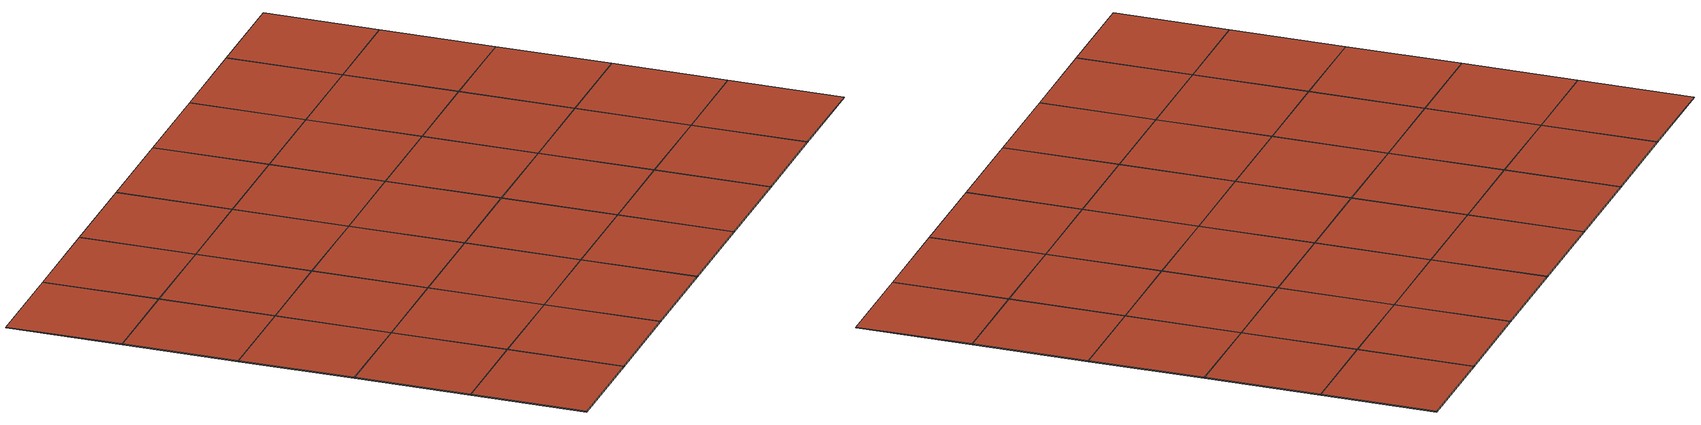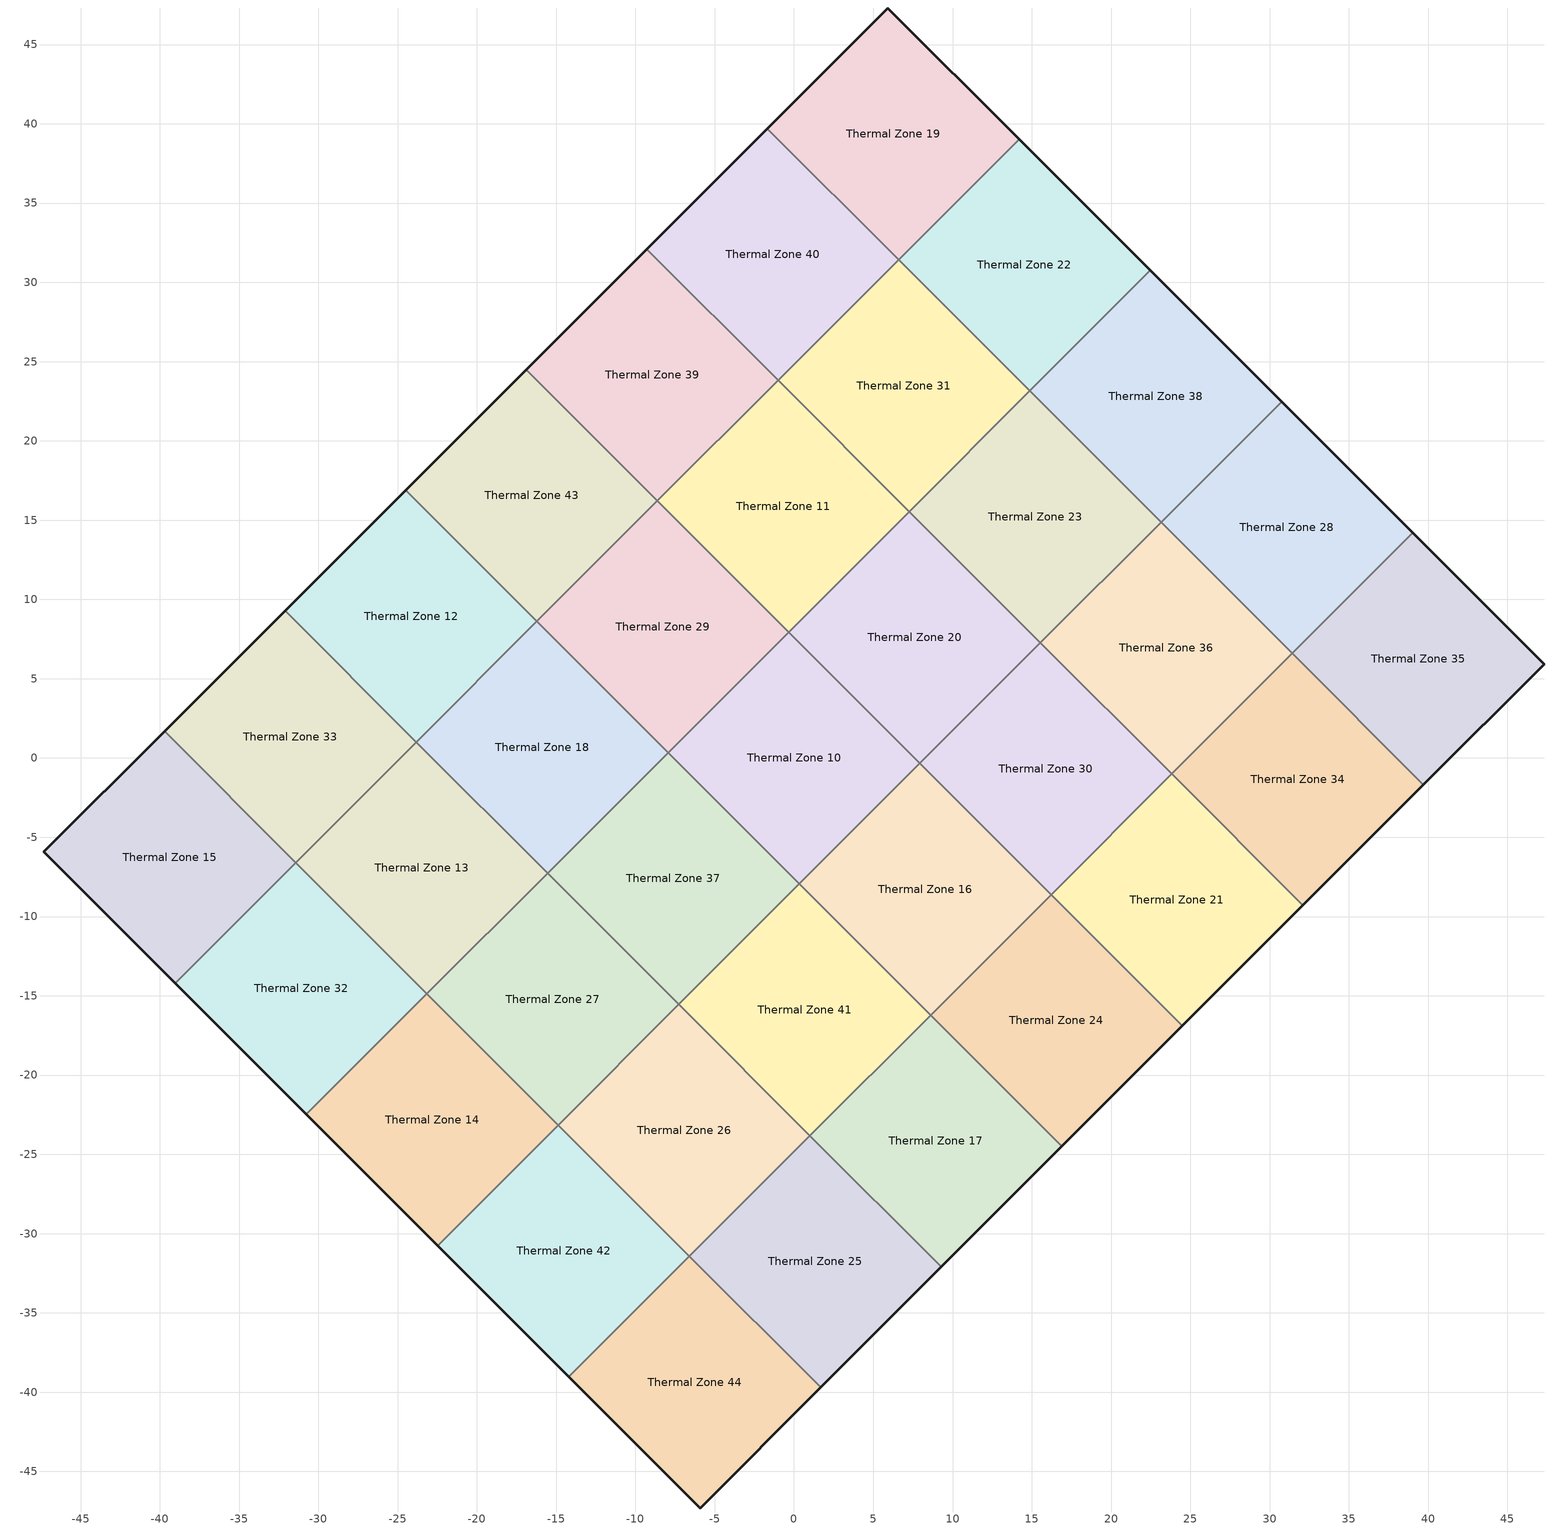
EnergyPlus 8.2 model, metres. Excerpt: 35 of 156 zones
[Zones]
Thermal Zone 10
 floor ground (ASHRAE 90.1-2004 ExtWall Mass ClimateZone 6): -0.34,7.94 7.94,-0.34 0.34,-7.94 -7.94,0.34 z9.89
 wall to Thermal Zone 20 (ASHRAE 90.1-2004 ExtWall Mass ClimateZone 6 Reversed): 7.94,-0.34 -0.34,7.94 z9.89:9.99
 wall to Thermal Zone 16 (ASHRAE 90.1-2004 ExtWall Mass ClimateZone 6): 0.34,-7.94 7.94,-0.34 z9.89:9.99
 wall to Thermal Zone 37 (ASHRAE 90.1-2004 ExtWall Mass ClimateZone 6): -7.94,0.34 0.34,-7.94 z9.89:9.99
 wall to Thermal Zone 29 (ASHRAE 90.1-2004 ExtWall Mass ClimateZone 6 Reversed): -0.34,7.94 -7.94,0.34 z9.89:9.99
 roof outside (ASHRAE 90.1-2004 ExtWall Mass ClimateZone 6): -7.94,0.34 0.34,-7.94 7.94,-0.34 -0.34,7.94 z9.99
Thermal Zone 11
 floor ground (ASHRAE 90.1-2004 ExtWall Mass ClimateZone 6): -1.01,23.82 7.27,15.54 -0.34,7.94 -8.61,16.22 z9.89
 wall to Thermal Zone 31 (ASHRAE 90.1-2004 ExtWall Mass ClimateZone 6 Reversed): 7.27,15.54 -1.01,23.82 z9.89:9.99
 wall to Thermal Zone 20 (ASHRAE 90.1-2004 ExtWall Mass ClimateZone 6): -0.34,7.94 7.27,15.54 z9.89:9.99
 wall to Thermal Zone 29 (ASHRAE 90.1-2004 ExtWall Mass ClimateZone 6): -8.61,16.22 -0.34,7.94 z9.89:9.99
 wall to Thermal Zone 39 (ASHRAE 90.1-2004 ExtWall Mass ClimateZone 6 Reversed): -1.01,23.82 -8.61,16.22 z9.89:9.99
 roof outside (ASHRAE 90.1-2004 ExtWall Mass ClimateZone 6): -8.61,16.22 -0.34,7.94 7.27,15.54 -1.01,23.82 z9.99
Thermal Zone 12
 floor ground (ASHRAE 90.1-2004 ExtWall Mass ClimateZone 6): -24.49,16.89 -16.22,8.61 -23.82,1.01 -32.1,9.28 z9.89
 wall outside (ASHRAE 90.1-2004 ExtWall Mass ClimateZone 6): -24.49,16.89 -32.1,9.28 z9.89:9.99
 wall to Thermal Zone 43 (ASHRAE 90.1-2004 ExtWall Mass ClimateZone 6 Reversed): -16.22,8.61 -24.49,16.89 z9.89:9.99
 wall to Thermal Zone 18 (ASHRAE 90.1-2004 ExtWall Mass ClimateZone 6): -23.82,1.01 -16.22,8.61 z9.89:9.99
 wall to Thermal Zone 33 (ASHRAE 90.1-2004 ExtWall Mass ClimateZone 6): -32.1,9.28 -23.82,1.01 z9.89:9.99
 roof outside (ASHRAE 90.1-2004 ExtWall Mass ClimateZone 6): -32.1,9.28 -23.82,1.01 -16.22,8.61 -24.49,16.89 z9.99
Thermal Zone 13
 floor ground (ASHRAE 90.1-2004 ExtWall Mass ClimateZone 6): -23.82,1.01 -15.54,-7.27 -23.15,-14.87 -31.43,-6.6 z9.89
 wall to Thermal Zone 18 (ASHRAE 90.1-2004 ExtWall Mass ClimateZone 6 Reversed): -15.54,-7.27 -23.82,1.01 z9.89:9.99
 wall to Thermal Zone 27 (ASHRAE 90.1-2004 ExtWall Mass ClimateZone 6): -23.15,-14.87 -15.54,-7.27 z9.89:9.99
 wall to Thermal Zone 32 (ASHRAE 90.1-2004 ExtWall Mass ClimateZone 6): -31.43,-6.6 -23.15,-14.87 z9.89:9.99
 wall to Thermal Zone 33 (ASHRAE 90.1-2004 ExtWall Mass ClimateZone 6 Reversed): -23.82,1.01 -31.43,-6.6 z9.89:9.99
 roof outside (ASHRAE 90.1-2004 ExtWall Mass ClimateZone 6): -31.43,-6.6 -23.15,-14.87 -15.54,-7.27 -23.82,1.01 z9.99
Thermal Zone 14
 floor ground (ASHRAE 90.1-2004 ExtWall Mass ClimateZone 6): -23.15,-14.87 -14.87,-23.15 -22.48,-30.75 -30.75,-22.48 z9.89
 wall outside (ASHRAE 90.1-2004 ExtWall Mass ClimateZone 6): -30.75,-22.48 -22.48,-30.75 z9.89:9.99
 wall to Thermal Zone 27 (ASHRAE 90.1-2004 ExtWall Mass ClimateZone 6 Reversed): -14.87,-23.15 -23.15,-14.87 z9.89:9.99
 wall to Thermal Zone 42 (ASHRAE 90.1-2004 ExtWall Mass ClimateZone 6): -22.48,-30.75 -14.87,-23.15 z9.89:9.99
 wall to Thermal Zone 32 (ASHRAE 90.1-2004 ExtWall Mass ClimateZone 6 Reversed): -23.15,-14.87 -30.75,-22.48 z9.89:9.99
 roof outside (ASHRAE 90.1-2004 ExtWall Mass ClimateZone 6): -30.75,-22.48 -22.48,-30.75 -14.87,-23.15 -23.15,-14.87 z9.99
Thermal Zone 15
 floor ground (ASHRAE 90.1-2004 ExtWall Mass ClimateZone 6): -39.7,1.68 -31.43,-6.6 -39.03,-14.2 -47.31,-5.93 z9.89
 wall outside (ASHRAE 90.1-2004 ExtWall Mass ClimateZone 6): -39.7,1.68 -47.31,-5.93 -39.03,-14.2 z9.89:9.99
 wall to Thermal Zone 33 (ASHRAE 90.1-2004 ExtWall Mass ClimateZone 6 Reversed): -31.43,-6.6 -39.7,1.68 z9.89:9.99
 wall to Thermal Zone 32 (ASHRAE 90.1-2004 ExtWall Mass ClimateZone 6): -39.03,-14.2 -31.43,-6.6 z9.89:9.99
 roof outside (ASHRAE 90.1-2004 ExtWall Mass ClimateZone 6): -47.31,-5.93 -39.03,-14.2 -31.43,-6.6 -39.7,1.68 z9.99
Thermal Zone 16
 floor ground (ASHRAE 90.1-2004 ExtWall Mass ClimateZone 6): 7.94,-0.34 16.22,-8.61 8.61,-16.22 0.34,-7.94 z9.89
 wall to Thermal Zone 30 (ASHRAE 90.1-2004 ExtWall Mass ClimateZone 6 Reversed): 16.22,-8.61 7.94,-0.34 z9.89:9.99
 wall to Thermal Zone 24 (ASHRAE 90.1-2004 ExtWall Mass ClimateZone 6): 8.61,-16.22 16.22,-8.61 z9.89:9.99
 wall to Thermal Zone 41 (ASHRAE 90.1-2004 ExtWall Mass ClimateZone 6): 0.34,-7.94 8.61,-16.22 z9.89:9.99
 roof outside (ASHRAE 90.1-2004 ExtWall Mass ClimateZone 6): 0.34,-7.94 8.61,-16.22 16.22,-8.61 7.94,-0.34 z9.99
Thermal Zone 17
 floor ground (ASHRAE 90.1-2004 ExtWall Mass ClimateZone 6): 8.61,-16.22 16.89,-24.49 9.28,-32.1 1.01,-23.82 z9.89
 wall outside (ASHRAE 90.1-2004 ExtWall Mass ClimateZone 6): 9.28,-32.1 16.89,-24.49 z9.89:9.99
 wall to Thermal Zone 24 (ASHRAE 90.1-2004 ExtWall Mass ClimateZone 6 Reversed): 16.89,-24.49 8.61,-16.22 z9.89:9.99
 wall to Thermal Zone 25 (ASHRAE 90.1-2004 ExtWall Mass ClimateZone 6): 1.01,-23.82 9.28,-32.1 z9.89:9.99
 wall to Thermal Zone 41 (ASHRAE 90.1-2004 ExtWall Mass ClimateZone 6 Reversed): 8.61,-16.22 1.01,-23.82 z9.89:9.99
 roof outside (ASHRAE 90.1-2004 ExtWall Mass ClimateZone 6): 1.01,-23.82 9.28,-32.1 16.89,-24.49 8.61,-16.22 z9.99
Thermal Zone 18
 floor ground (ASHRAE 90.1-2004 ExtWall Mass ClimateZone 6): -16.22,8.61 -7.94,0.34 -15.54,-7.27 -23.82,1.01 z9.89
 wall to Thermal Zone 29 (ASHRAE 90.1-2004 ExtWall Mass ClimateZone 6 Reversed): -7.94,0.34 -16.22,8.61 z9.89:9.99
 wall to Thermal Zone 37 (ASHRAE 90.1-2004 ExtWall Mass ClimateZone 6): -15.54,-7.27 -7.94,0.34 z9.89:9.99
 roof outside (ASHRAE 90.1-2004 ExtWall Mass ClimateZone 6): -23.82,1.01 -15.54,-7.27 -7.94,0.34 -16.22,8.61 z9.99
Thermal Zone 19
 floor ground (ASHRAE 90.1-2004 ExtWall Mass ClimateZone 6): 5.93,47.31 14.2,39.03 6.6,31.43 -1.68,39.7 z9.89
 wall outside (ASHRAE 90.1-2004 ExtWall Mass ClimateZone 6): 14.2,39.03 5.93,47.31 -1.68,39.7 z9.89:9.99
 wall to Thermal Zone 22 (ASHRAE 90.1-2004 ExtWall Mass ClimateZone 6): 6.6,31.43 14.2,39.03 z9.89:9.99
 wall to Thermal Zone 40 (ASHRAE 90.1-2004 ExtWall Mass ClimateZone 6): -1.68,39.7 6.6,31.43 z9.89:9.99
 roof outside (ASHRAE 90.1-2004 ExtWall Mass ClimateZone 6): -1.68,39.7 6.6,31.43 14.2,39.03 5.93,47.31 z9.99
Thermal Zone 20
 floor ground (ASHRAE 90.1-2004 ExtWall Mass ClimateZone 6): 7.27,15.54 15.54,7.27 7.94,-0.34 -0.34,7.94 z9.89
 wall to Thermal Zone 23 (ASHRAE 90.1-2004 ExtWall Mass ClimateZone 6 Reversed): 15.54,7.27 7.27,15.54 z9.89:9.99
 wall to Thermal Zone 30 (ASHRAE 90.1-2004 ExtWall Mass ClimateZone 6): 7.94,-0.34 15.54,7.27 z9.89:9.99
 roof outside (ASHRAE 90.1-2004 ExtWall Mass ClimateZone 6): -0.34,7.94 7.94,-0.34 15.54,7.27 7.27,15.54 z9.99
Thermal Zone 21
 floor ground (ASHRAE 90.1-2004 ExtWall Mass ClimateZone 6): 23.82,-1.01 32.1,-9.28 24.49,-16.89 16.22,-8.61 z9.89
 wall outside (ASHRAE 90.1-2004 ExtWall Mass ClimateZone 6): 24.49,-16.89 32.1,-9.28 z9.89:9.99
 wall to Thermal Zone 34 (ASHRAE 90.1-2004 ExtWall Mass ClimateZone 6 Reversed): 32.1,-9.28 23.82,-1.01 z9.89:9.99
 wall to Thermal Zone 24 (ASHRAE 90.1-2004 ExtWall Mass ClimateZone 6): 16.22,-8.61 24.49,-16.89 z9.89:9.99
 wall to Thermal Zone 30 (ASHRAE 90.1-2004 ExtWall Mass ClimateZone 6 Reversed): 23.82,-1.01 16.22,-8.61 z9.89:9.99
 roof outside (ASHRAE 90.1-2004 ExtWall Mass ClimateZone 6): 16.22,-8.61 24.49,-16.89 32.1,-9.28 23.82,-1.01 z9.99
Thermal Zone 22
 floor ground (ASHRAE 90.1-2004 ExtWall Mass ClimateZone 6): 14.2,39.03 22.48,30.75 14.87,23.15 6.6,31.43 z9.89
 wall outside (ASHRAE 90.1-2004 ExtWall Mass ClimateZone 6): 22.48,30.75 14.2,39.03 z9.89:9.99
 wall to Thermal Zone 38 (ASHRAE 90.1-2004 ExtWall Mass ClimateZone 6): 14.87,23.15 22.48,30.75 z9.89:9.99
 wall to Thermal Zone 31 (ASHRAE 90.1-2004 ExtWall Mass ClimateZone 6): 6.6,31.43 14.87,23.15 z9.89:9.99
 roof outside (ASHRAE 90.1-2004 ExtWall Mass ClimateZone 6): 6.6,31.43 14.87,23.15 22.48,30.75 14.2,39.03 z9.99
Thermal Zone 23
 floor ground (ASHRAE 90.1-2004 ExtWall Mass ClimateZone 6): 14.87,23.15 23.15,14.87 15.54,7.27 7.27,15.54 z9.89
 wall to Thermal Zone 38 (ASHRAE 90.1-2004 ExtWall Mass ClimateZone 6 Reversed): 23.15,14.87 14.87,23.15 z9.89:9.99
 wall to Thermal Zone 36 (ASHRAE 90.1-2004 ExtWall Mass ClimateZone 6): 15.54,7.27 23.15,14.87 z9.89:9.99
 wall to Thermal Zone 31 (ASHRAE 90.1-2004 ExtWall Mass ClimateZone 6 Reversed): 14.87,23.15 7.27,15.54 z9.89:9.99
 roof outside (ASHRAE 90.1-2004 ExtWall Mass ClimateZone 6): 7.27,15.54 15.54,7.27 23.15,14.87 14.87,23.15 z9.99
Thermal Zone 24
 floor ground (ASHRAE 90.1-2004 ExtWall Mass ClimateZone 6): 16.22,-8.61 24.49,-16.89 16.89,-24.49 8.61,-16.22 z9.89
 wall outside (ASHRAE 90.1-2004 ExtWall Mass ClimateZone 6): 16.89,-24.49 24.49,-16.89 z9.89:9.99
 roof outside (ASHRAE 90.1-2004 ExtWall Mass ClimateZone 6): 8.61,-16.22 16.89,-24.49 24.49,-16.89 16.22,-8.61 z9.99
Thermal Zone 25
 floor ground (ASHRAE 90.1-2004 ExtWall Mass ClimateZone 6): 1.01,-23.82 9.28,-32.1 1.68,-39.7 -6.6,-31.43 z9.89
 wall outside (ASHRAE 90.1-2004 ExtWall Mass ClimateZone 6): 1.68,-39.7 9.28,-32.1 z9.89:9.99
 wall to Thermal Zone 44 (ASHRAE 90.1-2004 ExtWall Mass ClimateZone 6): -6.6,-31.43 1.68,-39.7 z9.89:9.99
 wall to Thermal Zone 26 (ASHRAE 90.1-2004 ExtWall Mass ClimateZone 6 Reversed): 1.01,-23.82 -6.6,-31.43 z9.89:9.99
 roof outside (ASHRAE 90.1-2004 ExtWall Mass ClimateZone 6): -6.6,-31.43 1.68,-39.7 9.28,-32.1 1.01,-23.82 z9.99
Thermal Zone 26
 floor ground (ASHRAE 90.1-2004 ExtWall Mass ClimateZone 6): -7.27,-15.54 1.01,-23.82 -6.6,-31.43 -14.87,-23.15 z9.89
 wall to Thermal Zone 41 (ASHRAE 90.1-2004 ExtWall Mass ClimateZone 6 Reversed): 1.01,-23.82 -7.27,-15.54 z9.89:9.99
 wall to Thermal Zone 42 (ASHRAE 90.1-2004 ExtWall Mass ClimateZone 6): -14.87,-23.15 -6.6,-31.43 z9.89:9.99
 wall to Thermal Zone 27 (ASHRAE 90.1-2004 ExtWall Mass ClimateZone 6 Reversed): -7.27,-15.54 -14.87,-23.15 z9.89:9.99
 roof outside (ASHRAE 90.1-2004 ExtWall Mass ClimateZone 6): -14.87,-23.15 -6.6,-31.43 1.01,-23.82 -7.27,-15.54 z9.99
Thermal Zone 27
 floor ground (ASHRAE 90.1-2004 ExtWall Mass ClimateZone 6): -15.54,-7.27 -7.27,-15.54 -14.87,-23.15 -23.15,-14.87 z9.89
 wall to Thermal Zone 37 (ASHRAE 90.1-2004 ExtWall Mass ClimateZone 6 Reversed): -7.27,-15.54 -15.54,-7.27 z9.89:9.99
 roof outside (ASHRAE 90.1-2004 ExtWall Mass ClimateZone 6): -23.15,-14.87 -14.87,-23.15 -7.27,-15.54 -15.54,-7.27 z9.99
Thermal Zone 28
 floor ground (ASHRAE 90.1-2004 ExtWall Mass ClimateZone 6): 30.75,22.48 39.03,14.2 31.43,6.6 23.15,14.87 z9.89
 wall outside (ASHRAE 90.1-2004 ExtWall Mass ClimateZone 6): 39.03,14.2 30.75,22.48 z9.89:9.99
 wall to Thermal Zone 35 (ASHRAE 90.1-2004 ExtWall Mass ClimateZone 6): 31.43,6.6 39.03,14.2 z9.89:9.99
 wall to Thermal Zone 36 (ASHRAE 90.1-2004 ExtWall Mass ClimateZone 6): 23.15,14.87 31.43,6.6 z9.89:9.99
 wall to Thermal Zone 38 (ASHRAE 90.1-2004 ExtWall Mass ClimateZone 6 Reversed): 30.75,22.48 23.15,14.87 z9.89:9.99
 roof outside (ASHRAE 90.1-2004 ExtWall Mass ClimateZone 6): 23.15,14.87 31.43,6.6 39.03,14.2 30.75,22.48 z9.99
Thermal Zone 29
 floor ground (ASHRAE 90.1-2004 ExtWall Mass ClimateZone 6): -8.61,16.22 -0.34,7.94 -7.94,0.34 -16.22,8.61 z9.89
 wall to Thermal Zone 43 (ASHRAE 90.1-2004 ExtWall Mass ClimateZone 6 Reversed): -8.61,16.22 -16.22,8.61 z9.89:9.99
 roof outside (ASHRAE 90.1-2004 ExtWall Mass ClimateZone 6): -16.22,8.61 -7.94,0.34 -0.34,7.94 -8.61,16.22 z9.99
Thermal Zone 30
 floor ground (ASHRAE 90.1-2004 ExtWall Mass ClimateZone 6): 15.54,7.27 23.82,-1.01 16.22,-8.61 7.94,-0.34 z9.89
 wall to Thermal Zone 36 (ASHRAE 90.1-2004 ExtWall Mass ClimateZone 6 Reversed): 23.82,-1.01 15.54,7.27 z9.89:9.99
 roof outside (ASHRAE 90.1-2004 ExtWall Mass ClimateZone 6): 7.94,-0.34 16.22,-8.61 23.82,-1.01 15.54,7.27 z9.99
Thermal Zone 31
 floor ground (ASHRAE 90.1-2004 ExtWall Mass ClimateZone 6): 6.6,31.43 14.87,23.15 7.27,15.54 -1.01,23.82 z9.89
 wall to Thermal Zone 40 (ASHRAE 90.1-2004 ExtWall Mass ClimateZone 6 Reversed): 6.6,31.43 -1.01,23.82 z9.89:9.99
 roof outside (ASHRAE 90.1-2004 ExtWall Mass ClimateZone 6): -1.01,23.82 7.27,15.54 14.87,23.15 6.6,31.43 z9.99
Thermal Zone 32
 floor ground (ASHRAE 90.1-2004 ExtWall Mass ClimateZone 6): -31.43,-6.6 -23.15,-14.87 -30.75,-22.48 -39.03,-14.2 z9.89
 wall outside (ASHRAE 90.1-2004 ExtWall Mass ClimateZone 6): -39.03,-14.2 -30.75,-22.48 z9.89:9.99
 roof outside (ASHRAE 90.1-2004 ExtWall Mass ClimateZone 6): -39.03,-14.2 -30.75,-22.48 -23.15,-14.87 -31.43,-6.6 z9.99
Thermal Zone 33
 floor ground (ASHRAE 90.1-2004 ExtWall Mass ClimateZone 6): -32.1,9.28 -23.82,1.01 -31.43,-6.6 -39.7,1.68 z9.89
 wall outside (ASHRAE 90.1-2004 ExtWall Mass ClimateZone 6): -32.1,9.28 -39.7,1.68 z9.89:9.99
 roof outside (ASHRAE 90.1-2004 ExtWall Mass ClimateZone 6): -39.7,1.68 -31.43,-6.6 -23.82,1.01 -32.1,9.28 z9.99
Thermal Zone 34
 floor ground (ASHRAE 90.1-2004 ExtWall Mass ClimateZone 6): 31.43,6.6 39.7,-1.68 32.1,-9.28 23.82,-1.01 z9.89
 wall outside (ASHRAE 90.1-2004 ExtWall Mass ClimateZone 6): 32.1,-9.28 39.7,-1.68 z9.89:9.99
 wall to Thermal Zone 35 (ASHRAE 90.1-2004 ExtWall Mass ClimateZone 6 Reversed): 39.7,-1.68 31.43,6.6 z9.89:9.99
 wall to Thermal Zone 36 (ASHRAE 90.1-2004 ExtWall Mass ClimateZone 6 Reversed): 31.43,6.6 23.82,-1.01 z9.89:9.99
 roof outside (ASHRAE 90.1-2004 ExtWall Mass ClimateZone 6): 23.82,-1.01 32.1,-9.28 39.7,-1.68 31.43,6.6 z9.99
Thermal Zone 35
 floor ground (ASHRAE 90.1-2004 ExtWall Mass ClimateZone 6): 39.03,14.2 47.31,5.93 39.7,-1.68 31.43,6.6 z9.89
 wall outside (ASHRAE 90.1-2004 ExtWall Mass ClimateZone 6): 39.7,-1.68 47.31,5.93 39.03,14.2 z9.89:9.99
 roof outside (ASHRAE 90.1-2004 ExtWall Mass ClimateZone 6): 31.43,6.6 39.7,-1.68 47.31,5.93 39.03,14.2 z9.99
Thermal Zone 36
 floor ground (ASHRAE 90.1-2004 ExtWall Mass ClimateZone 6): 23.15,14.87 31.43,6.6 23.82,-1.01 15.54,7.27 z9.89
 roof outside (ASHRAE 90.1-2004 ExtWall Mass ClimateZone 6): 15.54,7.27 23.82,-1.01 31.43,6.6 23.15,14.87 z9.99
Thermal Zone 37
 floor ground (ASHRAE 90.1-2004 ExtWall Mass ClimateZone 6): -7.94,0.34 0.34,-7.94 -7.27,-15.54 -15.54,-7.27 z9.89
 wall to Thermal Zone 41 (ASHRAE 90.1-2004 ExtWall Mass ClimateZone 6): -7.27,-15.54 0.34,-7.94 z9.89:9.99
 roof outside (ASHRAE 90.1-2004 ExtWall Mass ClimateZone 6): -15.54,-7.27 -7.27,-15.54 0.34,-7.94 -7.94,0.34 z9.99
Thermal Zone 38
 floor ground (ASHRAE 90.1-2004 ExtWall Mass ClimateZone 6): 22.48,30.75 30.75,22.48 23.15,14.87 14.87,23.15 z9.89
 wall outside (ASHRAE 90.1-2004 ExtWall Mass ClimateZone 6): 30.75,22.48 22.48,30.75 z9.89:9.99
 roof outside (ASHRAE 90.1-2004 ExtWall Mass ClimateZone 6): 14.87,23.15 23.15,14.87 30.75,22.48 22.48,30.75 z9.99
Thermal Zone 39
 floor ground (ASHRAE 90.1-2004 ExtWall Mass ClimateZone 6): -9.28,32.1 -1.01,23.82 -8.61,16.22 -16.89,24.49 z9.89
 wall outside (ASHRAE 90.1-2004 ExtWall Mass ClimateZone 6): -9.28,32.1 -16.89,24.49 z9.89:9.99
 wall to Thermal Zone 40 (ASHRAE 90.1-2004 ExtWall Mass ClimateZone 6 Reversed): -1.01,23.82 -9.28,32.1 z9.89:9.99
 wall to Thermal Zone 43 (ASHRAE 90.1-2004 ExtWall Mass ClimateZone 6): -16.89,24.49 -8.61,16.22 z9.89:9.99
 roof outside (ASHRAE 90.1-2004 ExtWall Mass ClimateZone 6): -16.89,24.49 -8.61,16.22 -1.01,23.82 -9.28,32.1 z9.99
Thermal Zone 40
 floor ground (ASHRAE 90.1-2004 ExtWall Mass ClimateZone 6): -1.68,39.7 6.6,31.43 -1.01,23.82 -9.28,32.1 z9.89
 wall outside (ASHRAE 90.1-2004 ExtWall Mass ClimateZone 6): -1.68,39.7 -9.28,32.1 z9.89:9.99
 roof outside (ASHRAE 90.1-2004 ExtWall Mass ClimateZone 6): -9.28,32.1 -1.01,23.82 6.6,31.43 -1.68,39.7 z9.99
Thermal Zone 41
 floor ground (ASHRAE 90.1-2004 ExtWall Mass ClimateZone 6): 0.34,-7.94 8.61,-16.22 1.01,-23.82 -7.27,-15.54 z9.89
 roof outside (ASHRAE 90.1-2004 ExtWall Mass ClimateZone 6): -7.27,-15.54 1.01,-23.82 8.61,-16.22 0.34,-7.94 z9.99
Thermal Zone 42
 floor ground (ASHRAE 90.1-2004 ExtWall Mass ClimateZone 6): -14.87,-23.15 -6.6,-31.43 -14.2,-39.03 -22.48,-30.75 z9.89
 wall outside (ASHRAE 90.1-2004 ExtWall Mass ClimateZone 6): -22.48,-30.75 -14.2,-39.03 z9.89:9.99
 wall to Thermal Zone 44 (ASHRAE 90.1-2004 ExtWall Mass ClimateZone 6): -14.2,-39.03 -6.6,-31.43 z9.89:9.99
 roof outside (ASHRAE 90.1-2004 ExtWall Mass ClimateZone 6): -22.48,-30.75 -14.2,-39.03 -6.6,-31.43 -14.87,-23.15 z9.99
Thermal Zone 43
 floor ground (ASHRAE 90.1-2004 ExtWall Mass ClimateZone 6): -16.89,24.49 -8.61,16.22 -16.22,8.61 -24.49,16.89 z9.89
 wall outside (ASHRAE 90.1-2004 ExtWall Mass ClimateZone 6): -16.89,24.49 -24.49,16.89 z9.89:9.99
 roof outside (ASHRAE 90.1-2004 ExtWall Mass ClimateZone 6): -24.49,16.89 -16.22,8.61 -8.61,16.22 -16.89,24.49 z9.99
Thermal Zone 44
 floor ground (ASHRAE 90.1-2004 ExtWall Mass ClimateZone 6): -6.6,-31.43 1.68,-39.7 -5.93,-47.31 -14.2,-39.03 z9.89
 wall outside (ASHRAE 90.1-2004 ExtWall Mass ClimateZone 6): -14.2,-39.03 -5.93,-47.31 1.68,-39.7 z9.89:9.99
 roof outside (ASHRAE 90.1-2004 ExtWall Mass ClimateZone 6): -14.2,-39.03 -5.93,-47.31 1.68,-39.7 -6.6,-31.43 z9.99
[Building]
Building 1: North Axis {deg}=0; Solar Distribution=FullExteriorWithReflections
[Material] Thermal Absorptance=0.9
Name | Roughness | Thickness {m} | Conductivity {W/m-K} | Density {kg/m3} | Specific Heat {J/kg-K} | Solar Absorptance | Visible Absorptance
1/2IN Gypsum | Smooth | 0.0127 | 0.16 | 784.9 | 830 | 0.4 | 0.4
1IN Stucco | Smooth | 0.0253 | 0.6918 | 1858 | 837 | 0.92 | 0.92
8IN CONCRETE HW RefBldg | Rough | 0.2032 | 1.311 | 2240 | 836.8 | 0.7 | 0.7
Mass NonRes Wall Insulation-1.69 | MediumRough | 0.0623673 | 0.049 | 265 | 836.8 | 0.7 | 0.7
[Construction]
ASHRAE 90.1-2004 ExtWall Mass ClimateZone 6: 1IN Stucco, 8IN CONCRETE HW RefBldg, Mass NonRes Wall Insulation-1.69, 1/2IN Gypsum
ASHRAE 90.1-2004 ExtWall Mass ClimateZone 6 Reversed: 1/2IN Gypsum, Mass NonRes Wall Insulation-1.69, 8IN CONCRETE HW RefBldg, 1IN Stucco
[Zone]
Thermal Zone 10; Thermal Zone 11; Thermal Zone 12; Thermal Zone 13; Thermal Zone 14; Thermal Zone 15; Thermal Zone 16; Thermal Zone 17; Thermal Zone 18; Thermal Zone 19; Thermal Zone 20; Thermal Zone 21; Thermal Zone 22; Thermal Zone 23; Thermal Zone 24; Thermal Zone 25; Thermal Zone 26; Thermal Zone 27; Thermal Zone 28; Thermal Zone 29; Thermal Zone 30; Thermal Zone 31; Thermal Zone 32; Thermal Zone 33; Thermal Zone 34; Thermal Zone 35; Thermal Zone 36; Thermal Zone 37; Thermal Zone 38; Thermal Zone 39; Thermal Zone 40; Thermal Zone 41; Thermal Zone 42; Thermal Zone 43; Thermal Zone 44
